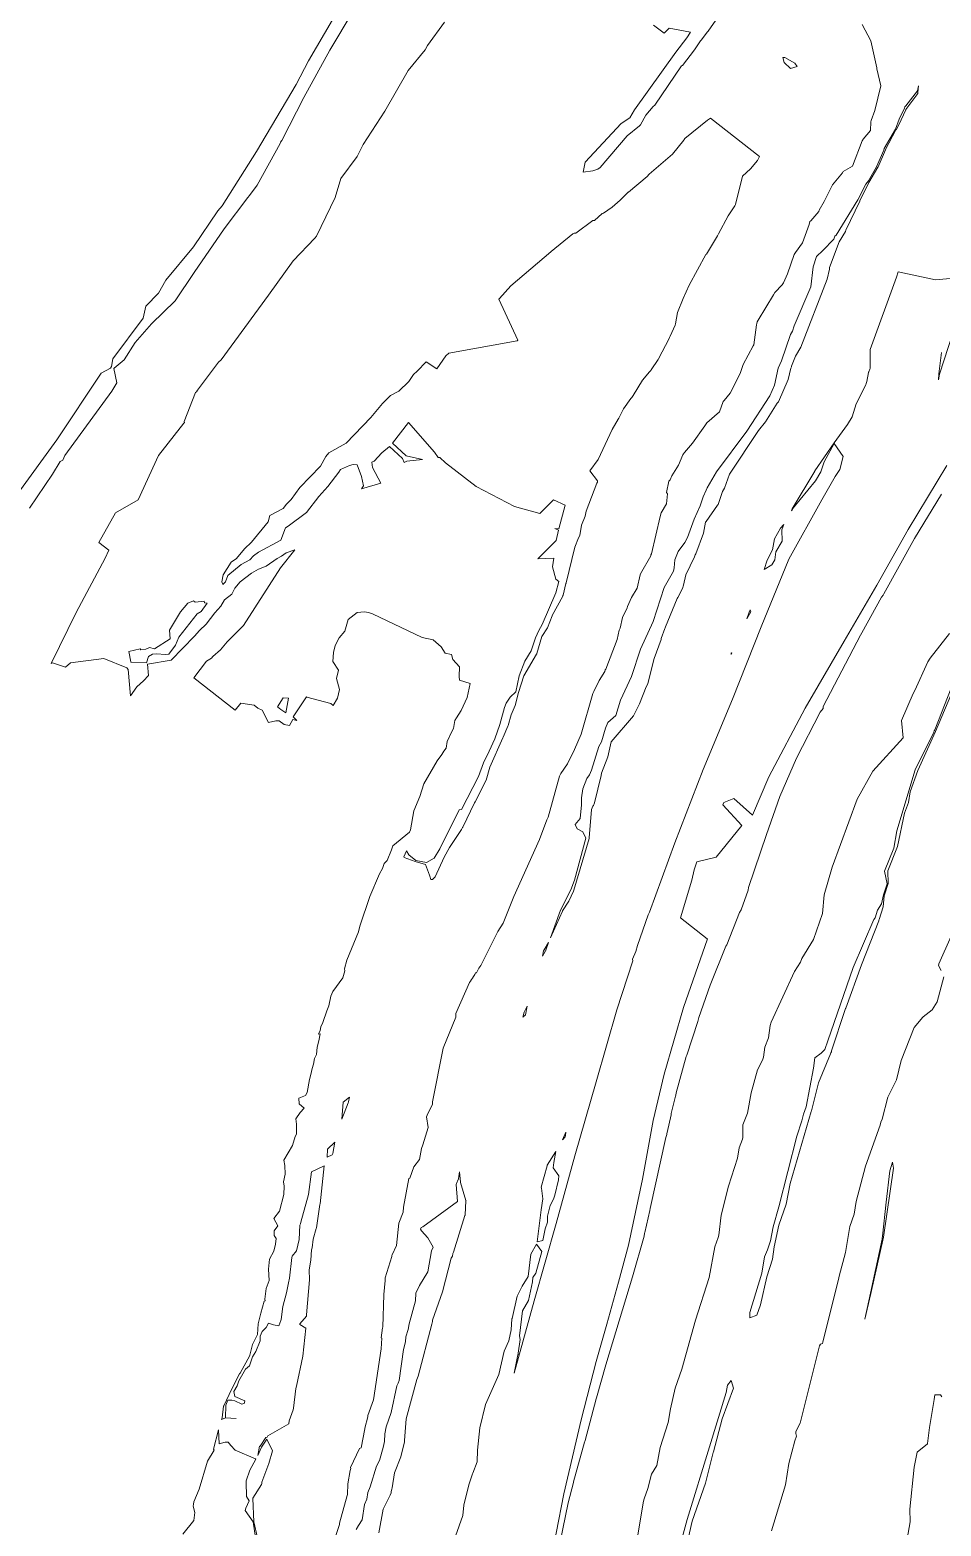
# Model space of a CAD drawing. Header units: metres. Extents: x 808187 to 810032, y 9155685 to 9157080.
# Drawn here: x 808915.4 to 809083, y 9156564.6 to 9156839.9 of the extents above; entities that cross this region are included whole.
import ezdxf

# ---------------------------------------------------------------- set-up
doc = ezdxf.new("R2010")
doc.units = ezdxf.units.M
doc.layers.add('C-TOPO-MAJR', color=9, linetype='Continuous')

msp = doc.modelspace()

# ---------------------------------------------------------------- linework, layer by layer
at = {"layer": 'C-TOPO-MAJR', "color": 9, "linetype": 'Continuous', "lineweight": 5}
for points, elevation in [([(808973.99, 9156846.85), (808966.6, 9156834.23), (808964.34, 9156829.88), (808957.03, 9156817.56), (808950.7, 9156807.53), (808949.95, 9156806.61), (808945.46, 9156799.99), (808940.36, 9156793.85), (808939.03, 9156791.48), (808936.67, 9156789.05), (808936.19, 9156786.89), (808930.64, 9156779.4), (808930.36, 9156777.96), (808930.17, 9156777.64), (808928.48, 9156776.76), (808920.31, 9156764.48), (808913.12, 9156754.61)], 2840), ([(809044.81, 9156846.44), (809040.11, 9156839.69), (809039.99, 9156839.57), (809038.85, 9156838), (809038.72, 9156837.88), (809037.61, 9156836.25), (809035.38, 9156833.39), (809035.25, 9156833.29), (809030.34, 9156826.09), (809030, 9156825.81), (809028.68, 9156824.21), (809027.65, 9156822.47), (809027.48, 9156822.26), (809025.25, 9156820.41), (809020.23, 9156814.58), (809019.86, 9156814.28), (809018.94, 9156813.98), (809017.12, 9156813.73), (809017.48, 9156815.59), (809024.11, 9156822.66), (809025.73, 9156823.76), (809026.56, 9156825.18), (809034.2, 9156835.82), (809036.22, 9156838.44), (809036.9, 9156839.5), (809032.97, 9156840.25), (809032.01, 9156839.33), (809030.07, 9156840.78)], 2820), ([(808915.29, 9156751.89), (808919.53, 9156758.14), (808920.95, 9156760.49), (808921.39, 9156760.74), (808921.78, 9156761.59), (808930.43, 9156773.43), (808931.38, 9156774.95), (808930.81, 9156777.58), (808930.84, 9156777.66), (808932.68, 9156779.2), (808934.75, 9156782.36), (808937.7, 9156785.84), (808942.11, 9156790.04), (808945.6, 9156795.3), (808951.1, 9156803.3), (808955.45, 9156809.1), (808955.78, 9156809.45), (808957.19, 9156811.31), (808961.37, 9156818.98), (808961.45, 9156819.26), (808961.69, 9156819.58), (808965.72, 9156827.47), (808970.54, 9156836.21), (808974.84, 9156843.37)], 2840), ([(808951.31, 9156584.5), (808950.63, 9156584.22), (808950.73, 9156584.52), (808950.97, 9156586.65), (808951.01, 9156586.69), (808952.03, 9156588.81), (808952.03, 9156588.87), (808953.94, 9156592.63), (808953.98, 9156592.68), (808954.02, 9156592.73), (808955.82, 9156596), (808955.84, 9156596.04), (808956.28, 9156598.03), (808957.25, 9156599.84), (808957.33, 9156601.81), (808957.84, 9156603.76), (808958.47, 9156605.95), (808958.63, 9156606.03), (808958.6, 9156606.36), (808958.85, 9156608.32), (808959.35, 9156609.77), (808959.23, 9156611.85), (808959.46, 9156613.7), (808960.21, 9156615.17), (808960.56, 9156616.47), (808960.65, 9156617.54), (808960.28, 9156618.08), (808960.27, 9156618.92), (808960.94, 9156619.86), (808960.23, 9156621.19), (808961.27, 9156622.51), (808962.1, 9156625.6), (808962.12, 9156627.17), (808961.98, 9156627.93), (808962.31, 9156629.32), (808962.27, 9156630.93), (808962.1, 9156631.91), (808963.65, 9156634.63), (808964.15, 9156636.29), (808964.42, 9156636.7), (808964.42, 9156638.54), (808964.3, 9156639.56), (808965.07, 9156640.71), (808965.79, 9156641.49), (808964.89, 9156642.29), (808964.82, 9156643.34), (808966.08, 9156643.82), (808966.38, 9156644.35), (808966.78, 9156646.76), (808967.06, 9156647.7), (808967.26, 9156648.8), (808967.54, 9156649.57), (808967.7, 9156650.63), (808968.08, 9156651.37), (808968.2, 9156652.72), (808968.51, 9156653.88), (808968.74, 9156655.18), (808968.43, 9156655.12), (808968.77, 9156655.76), (808968.9, 9156656.46), (808969.23, 9156657.23), (808969.96, 9156659.43), (808970.33, 9156660.31), (808970.71, 9156662.08), (808971.07, 9156662.96), (808972.95, 9156665.45), (808973.29, 9156666.74), (808973.21, 9156667.15), (808973.68, 9156668.71), (808975.81, 9156673.93), (808976.07, 9156674.99), (808977.88, 9156680.44), (808979.68, 9156684.63), (808980.2, 9156685.6), (808980.52, 9156686.52), (808981.1, 9156687.07), (808981.88, 9156689.02), (808982.1, 9156689.78), (808985.21, 9156692.26), (808985.38, 9156692.71), (808985.97, 9156696.22), (808987.1, 9156698.85), (808987.85, 9156701.16), (808990.27, 9156705.38), (808991.15, 9156706.6), (808991.51, 9156707.2), (808991.91, 9156707.77), (808992.11, 9156708.94), (808992.89, 9156710.71), (808993.3, 9156711.35), (808993.55, 9156712.81), (808993.83, 9156713.34), (808994.72, 9156714.7), (808995.79, 9156717.07), (808996.36, 9156719.66), (808994.37, 9156720.27), (808994.33, 9156720.93), (808994.41, 9156722.73), (808993.15, 9156724.08), (808992.93, 9156724.96), (808991.74, 9156725.23), (808990.99, 9156726.4), (808989.57, 9156727.69), (808987.5, 9156728.1), (808978.39, 9156732.44), (808977.64, 9156732.68), (808976.91, 9156732.84), (808975.54, 9156732.71), (808973.89, 9156731.42), (808973.3, 9156729.25), (808972.22, 9156728.05), (808971.52, 9156726.63), (808971.2, 9156725.35), (808971.1, 9156723.7), (808972.1, 9156722.07), (808971.78, 9156720.58), (808972.28, 9156718.52), (808971.94, 9156716.94), (808971.12, 9156715.59), (808970.69, 9156715.94), (808966.33, 9156717.15), (808966.23, 9156717.2), (808963.78, 9156713.48), (808964.47, 9156712.86), (808963.75, 9156713.02), (808963.1, 9156711.89), (808962.13, 9156712.12), (808961.23, 9156712.75), (808960.57, 9156712.75), (808959.26, 9156712.49), (808958.06, 9156714.75), (808957.26, 9156715.1), (808956.61, 9156715.64), (808954.19, 9156716.01), (808953.13, 9156714.71), (808945.51, 9156720.7), (808947.86, 9156723.77), (808948.76, 9156724.3), (808949.03, 9156724.6), (808950.42, 9156725.86), (808951.65, 9156727.3), (808954.63, 9156730.31), (808961.47, 9156740.9), (808964.11, 9156744.23), (808962.53, 9156743.68), (808961.64, 9156743.1), (808960.82, 9156742.65), (808958.84, 9156741.22), (808957.41, 9156740.67), (808956.14, 9156739.96), (808954.03, 9156738.37), (808953.07, 9156737.2), (808952.48, 9156736.06), (808951.14, 9156735.05), (808950.51, 9156733.84), (808949.39, 9156732.64), (808947.79, 9156730.58), (808946.56, 9156729.42), (808945.66, 9156728.34), (808941.32, 9156723.95), (808937.01, 9156723.22), (808937.19, 9156721.13), (808936.28, 9156720.1), (808935.04, 9156719.03), (808933.85, 9156717.35), (808933.46, 9156722.2), (808933.19, 9156722.53), (808928.94, 9156724.25), (808922.84, 9156723.47), (808921.9, 9156722.66), (808919.71, 9156723.36), (808919.7, 9156723.4), (808919.44, 9156723.45), (808919.3, 9156723.29), (808923.84, 9156732.7), (808929.22, 9156742.73), (808929.86, 9156744.2), (808928.02, 9156745.56), (808931.09, 9156751.04), (808935.27, 9156753.41), (808939.02, 9156761.59), (808943.69, 9156767.53), (808943.77, 9156767.66), (808943.72, 9156767.88), (808945.81, 9156773.17), (808945.98, 9156773.31), (808946.16, 9156773.59), (808950.07, 9156778.76), (808950.54, 9156779.2), (808959.23, 9156791.1), (808963.81, 9156797.43), (808967.79, 9156801.59), (808968.06, 9156801.96), (808971.54, 9156809.09), (808972.53, 9156812.54), (808975.54, 9156816.62), (808976.68, 9156818.85), (808980.63, 9156824.94), (808984.96, 9156832.43), (808988.04, 9156836.23), (808988.49, 9156837.07), (808991.65, 9156841.34)], 2830), ([(808971.61, 9156562.84), (808972.29, 9156564.89), (808972.28, 9156565.13), (808973.71, 9156570.24), (808973.8, 9156570.38), (808973.83, 9156572.35), (808974.29, 9156574.8), (808974.42, 9156575.18), (808974.34, 9156575.36), (808975.99, 9156578.86), (808976.27, 9156579.02), (808976.96, 9156582.47), (808977, 9156582.6), (808977.52, 9156584.71), (808977.55, 9156584.97), (808978.56, 9156587.8), (808979.97, 9156597.2), (808980.07, 9156599.16), (808979.99, 9156599.21), (808980.22, 9156601.09), (808980.3, 9156601.19), (808980.46, 9156607.19), (808980.7, 9156609.81), (808980.69, 9156609.96), (808980.72, 9156610.1), (808980.73, 9156610.25), (808981.94, 9156614.21), (808981.96, 9156614.36), (808982.01, 9156614.53), (808982.82, 9156616.24), (808983.22, 9156620.31), (808984.01, 9156622.38), (808984.1, 9156623.28), (808985.09, 9156628.53), (808985.26, 9156628.62), (808985.97, 9156630.67), (808987, 9156632.06), (808987.41, 9156634.05), (808987.67, 9156634.73), (808988.64, 9156637.96), (808988.34, 9156639.89), (808988.42, 9156640.19), (808989.4, 9156642.21), (808989.42, 9156642.67), (808991.36, 9156652.52), (808993.69, 9156658.26), (808993.74, 9156658.91), (808996.22, 9156664.6), (808996.43, 9156664.88), (808996.59, 9156665.15), (808996.78, 9156665.39), (808996.98, 9156665.7), (808997.2, 9156666.07), (808997.33, 9156666.4), (808997.5, 9156666.42), (808997.58, 9156666.49), (808997.82, 9156667.02), (808997.96, 9156667.27), (808998.28, 9156667.76), (809001.44, 9156673.98), (809002.39, 9156675.54), (809004.39, 9156680.47), (809009.1, 9156690.95), (809010.46, 9156694.57), (809010.69, 9156695.02), (809012.77, 9156702.57), (809013.01, 9156703.1), (809014.23, 9156704.83), (809014.32, 9156705.03), (809015.49, 9156707.32), (809015.54, 9156707.5), (809016.78, 9156710.3), (809018.9, 9156717.81), (809019.12, 9156718.19), (809020.06, 9156720.2), (809021.13, 9156721.87), (809021.21, 9156722.16), (809021.31, 9156722.3), (809023.37, 9156727.75), (809023.73, 9156729.45), (809023.95, 9156729.85), (809024.38, 9156731.76), (809025.21, 9156733.59), (809025.26, 9156733.83), (809026.05, 9156735.49), (809027.09, 9156737.19), (809027.62, 9156739.65), (809027.7, 9156739.85), (809029.58, 9156743.11), (809029.61, 9156743.33), (809029.69, 9156743.51), (809031.27, 9156750.39), (809031.51, 9156751.05), (809032.49, 9156752.73), (809032.64, 9156754.54), (809032.46, 9156754.76), (809032.91, 9156756.86), (809033.11, 9156757.13), (809033.45, 9156757.84), (809034.69, 9156759.8), (809035.46, 9156761.7), (809035.58, 9156761.93), (809035.76, 9156762.17), (809037.26, 9156763.87), (809039.53, 9156767.06), (809039.73, 9156767.4), (809039.89, 9156767.58), (809042.23, 9156769.61), (809042.9, 9156771.53), (809043.04, 9156771.74), (809044.17, 9156773.06), (809046.04, 9156776.7), (809046.59, 9156778.34), (809048.43, 9156781.75), (809048.53, 9156781.97), (809049.01, 9156785.64), (809049.06, 9156785.88), (809049.17, 9156786.19), (809049.31, 9156786.47), (809052.15, 9156791.16), (809052.36, 9156791.56), (809053.75, 9156793), (809053.96, 9156793.34), (809054.72, 9156795.02), (809055.97, 9156798.6), (809056.18, 9156798.98), (809057.47, 9156800.7), (809058.71, 9156804.11), (809058.85, 9156804.65), (809059, 9156804.8), (809060.46, 9156806.5), (809060.57, 9156806.73), (809061.49, 9156808.32), (809063, 9156811.42), (809064.83, 9156813.64), (809064.96, 9156813.87), (809066.65, 9156814.86), (809068.46, 9156819.51), (809068.57, 9156819.66), (809068.63, 9156819.83), (809069.98, 9156821.39), (809070.07, 9156823.01), (809070.11, 9156823.24), (809070.77, 9156825.06), (809071.91, 9156829.59), (809071.16, 9156832.72), (809071.13, 9156832.96), (809070.04, 9156837.91), (809068.48, 9156840.88)], 2820), ([(808993.67, 9156562.72), (808994.97, 9156566.53), (808995.21, 9156568.44), (808996.11, 9156572.2), (808996.78, 9156574.18), (808996.81, 9156574.32), (808997.64, 9156576.43), (808997.64, 9156576.43), (808997.71, 9156578.56), (808998.11, 9156582.66), (808999.18, 9156586.95), (809001.6, 9156592.5), (809002.61, 9156596.75), (809003.43, 9156598.68), (809003.89, 9156600.73), (809004.02, 9156602.71), (809004.05, 9156602.79), (809004.99, 9156606.89), (809005.94, 9156608.76), (809007.02, 9156610.5), (809007.5, 9156614.64), (809008.55, 9156616.47), (809009.55, 9156615.14), (809008.44, 9156611.11), (809007.86, 9156610.35), (809007.81, 9156609.51), (809007.06, 9156606.09), (809005.97, 9156604.2), (809005.42, 9156599.59), (809005.52, 9156598.94), (809005.15, 9156596.38), (809005.18, 9156596.18), (809005.14, 9156596.09), (809004.47, 9156592.72), (809008.15, 9156606.04), (809012.14, 9156620.29), (809015.61, 9156632.7), (809019.52, 9156646.37), (809023.35, 9156659.58), (809026.29, 9156668.58), (809026.22, 9156668.93), (809026.85, 9156670.31), (809027.1, 9156671.41), (809029.08, 9156677.08), (809029.35, 9156677.55), (809033.98, 9156690.29), (809039.18, 9156703.84), (809044.62, 9156716.74), (809049.86, 9156730.08), (809054.94, 9156742.54), (809061.04, 9156753.43), (809063.46, 9156757.75), (809064.34, 9156759.03), (809064.97, 9156761.4), (809063.33, 9156763.83), (809061.45, 9156760.44), (809060.86, 9156758.61), (809059.88, 9156756.95), (809055.67, 9156751.77), (809055.64, 9156751.71), (809055.43, 9156751.42), (809055.57, 9156751.77), (809059.74, 9156758.72), (809059.76, 9156758.77), (809063.29, 9156763.91), (809063.3, 9156763.92), (809063.3, 9156763.92), (809065.78, 9156767.27), (809065.78, 9156767.28), (809066.62, 9156768.74), (809067.37, 9156771.13), (809069.1, 9156774.59), (809069.18, 9156774.87), (809069.34, 9156775.2), (809069.61, 9156776.84), (809069.64, 9156776.91), (809069.68, 9156776.98), (809069.88, 9156777.5), (809069.9, 9156777.58), (809069.93, 9156781.1), (809074.77, 9156794.39), (809075.1, 9156795.39), (809081.96, 9156793.94), (809084.62, 9156794.18)], 2810), ([(809083.06, 9156780.53), (809082.54, 9156776.61), (809082.49, 9156775.49), (809082.7, 9156776.56), (809085.14, 9156784.1)], 2810), ([(809084, 9156759.75), (809076.89, 9156747.95), (809071.16, 9156737.75), (809065.12, 9156727.43), (809057.97, 9156715.09), (809051.26, 9156702.44), (809048.28, 9156695.39), (809044.83, 9156698.49), (809043, 9156697.75), (809042.8, 9156697.31), (809046.34, 9156693.48), (809041.6, 9156687.69), (809038.04, 9156686.85), (809037.54, 9156685.37), (809037.14, 9156683.44), (809035.03, 9156676.5), (809039.93, 9156672.65), (809039.98, 9156672.65), (809035.57, 9156660), (809032.06, 9156647.78), (809030.03, 9156639.2), (809028.06, 9156628.43), (809025.49, 9156616.3), (809023.65, 9156609.5), (809021.47, 9156601.75), (809019.54, 9156594.85), (809016.79, 9156584.17), (809013.57, 9156570.54), (809010.73, 9156556.02)], 2810), ([(809011.38, 9156554.2), (809014.36, 9156568.85), (809015.33, 9156572.62), (809015.37, 9156572.72), (809017.39, 9156580.03), (809017.46, 9156580.13), (809017.5, 9156580.36), (809019.53, 9156588.03), (809019.56, 9156588.2), (809021.28, 9156594.29), (809026.18, 9156610.45), (809028.33, 9156617.93), (809028.43, 9156618.47), (809028.49, 9156618.63), (809029.41, 9156622.68), (809029.45, 9156623.03), (809032.31, 9156636.07), (809032.5, 9156636.65), (809032.54, 9156636.86), (809032.6, 9156637.03), (809033.32, 9156640.26), (809033.33, 9156640.52), (809034.09, 9156643.68), (809034.18, 9156643.9), (809034.25, 9156644.33), (809036.11, 9156651.03), (809036.22, 9156651.25), (809038.25, 9156657.46), (809038.28, 9156657.7), (809038.36, 9156657.91), (809038.4, 9156658.2), (809040.52, 9156664.11), (809043.38, 9156671.31), (809043.54, 9156671.55), (809045.87, 9156677.47), (809046.19, 9156678), (809047.51, 9156681.6), (809047.57, 9156682.13), (809050.86, 9156691.83), (809053.3, 9156698.82), (809056.39, 9156705.92), (809060.72, 9156714.39), (809061.31, 9156715.04), (809061.27, 9156715.38), (809068.17, 9156728.54), (809068.37, 9156728.97), (809072.02, 9156735.55), (809072.29, 9156735.89), (809072.42, 9156736.16), (809078.06, 9156746.35), (809083.02, 9156754.46)], 2810), ([(809027.04, 9156562.24), (809028.22, 9156569.16), (809028.33, 9156569.58), (809029.01, 9156571.48), (809029.68, 9156574.12), (809030.71, 9156575.74), (809031.28, 9156579.04), (809032.74, 9156583.64), (809033.19, 9156586.15), (809034.08, 9156589.99), (809035.3, 9156593.45), (809037.8, 9156602.47), (809040.29, 9156610.32), (809041.38, 9156615.97), (809041.99, 9156617.71), (809042.09, 9156618.15), (809042.54, 9156621.79), (809043.85, 9156627.16), (809045.55, 9156632.31), (809045.85, 9156634.2), (809046.42, 9156635.76), (809046.5, 9156636.11), (809046.52, 9156638.41), (809046.6, 9156638.73), (809047.38, 9156640.6), (809048.05, 9156644.33), (809049.19, 9156648.53), (809050.15, 9156650.35), (809050.32, 9156650.89), (809050.53, 9156652.74), (809051.21, 9156654.41), (809051.52, 9156656.71), (809051.73, 9156657.29), (809055.99, 9156666.62), (809057.13, 9156668.38), (809057.38, 9156669.02), (809059.48, 9156672.53), (809061.14, 9156677.34), (809061.49, 9156680.77), (809062.94, 9156685.82), (809067.51, 9156698.33), (809070.43, 9156703.52), (809076.02, 9156709.64), (809075.67, 9156712.86), (809077.83, 9156717.79), (809078.16, 9156718.38), (809080.55, 9156723.63), (809080.94, 9156724.33), (809084.49, 9156728.84)], 2800), ([(809084.83, 9156718.77), (809081.82, 9156711.13), (809081.67, 9156710.9), (809081.61, 9156710.7), (809078.19, 9156703.74), (809074.82, 9156692.52), (809074.3, 9156689.36), (809072.55, 9156685.13), (809073.07, 9156682.8), (809072.38, 9156680.74), (809072.04, 9156679.12), (809071.25, 9156677.94), (809070.82, 9156676.53), (809070.63, 9156676.21), (809066.78, 9156667.36), (809062.12, 9156653.88), (809061.58, 9156652.32), (809060.9, 9156651.59), (809059.74, 9156650.74), (809059.52, 9156648.88), (809058.18, 9156641.71), (809057.64, 9156640.37), (809057.35, 9156639.16), (809056.44, 9156636.37), (809053.12, 9156623.31), (809052.08, 9156619.68), (809051.58, 9156617.07), (809051.04, 9156615.4), (809050.48, 9156614.14), (809050.01, 9156611.15), (809047.81, 9156603.88), (809047.81, 9156603.88), (809047.82, 9156602.91), (809049.09, 9156603.39), (809049.73, 9156605.32), (809050.91, 9156610.45), (809051.94, 9156613.71), (809052.24, 9156615.95), (809053.14, 9156619.98), (809054.45, 9156623.85), (809055.19, 9156627.64), (809059.1, 9156640.86), (809059.15, 9156641), (809060.45, 9156646.14), (809062.66, 9156651.49), (809062.71, 9156651.7), (809062.8, 9156651.87), (809062.84, 9156652.06), (809065.31, 9156659.62), (809065.39, 9156659.81), (809065.47, 9156659.9), (809068.36, 9156667.9), (809071.51, 9156675.96), (809071.52, 9156676.06), (809071.59, 9156676.22), (809072.3, 9156678.57), (809072.52, 9156680.59), (809073.25, 9156682.81), (809073.25, 9156682.82), (809073.2, 9156685.14), (809074.93, 9156689.63), (809076.26, 9156695.78), (809076.95, 9156697.76), (809077.28, 9156699.69), (809078.69, 9156703.61), (809081.97, 9156710.8), (809087.8, 9156724.59)], 2800), ([(809083.01, 9156666.81), (809082.5, 9156667.75), (809082.53, 9156668.05), (809084.82, 9156673.12)], 2790), ([(809051.8, 9156563.71), (809054.35, 9156572.19), (809054.97, 9156576.1), (809056.06, 9156580.26), (809056.37, 9156581.12), (809056.23, 9156581.62), (809056.25, 9156581.97), (809057.02, 9156583.5), (809060.6, 9156597.76), (809060.8, 9156598.08), (809061.14, 9156598.2), (809061.22, 9156598.46), (809064.19, 9156610.28), (809064.23, 9156610.56), (809065.38, 9156614.95), (809066.2, 9156619.7), (809066.96, 9156622.01), (809067.33, 9156624.31), (809069.06, 9156630.84), (809071.76, 9156638.34), (809071.9, 9156638.89), (809072.14, 9156639.46), (809073.19, 9156643.51), (809074.77, 9156646.73), (809075.64, 9156650.24), (809078.02, 9156656.33), (809079.62, 9156658.24), (809079.66, 9156658.34), (809079.68, 9156658.31), (809081.34, 9156659.61), (809082.23, 9156661.06), (809083.49, 9156665.69)], 2790), ([(808953.3, 9156584.37), (808951.31, 9156584.5), (808951.39, 9156586.82), (808951.78, 9156587.74), (808952.5, 9156587.76), (808953.05, 9156587.62), (808954.37, 9156587.02), (808954.83, 9156587.19), (808954.83, 9156587.34), (808954.89, 9156587.62), (808953.06, 9156588.44), (808952.89, 9156589.33), (808953.51, 9156590.38), (808953.79, 9156591.3), (808955.02, 9156593.47), (808955.74, 9156594.09), (808956.29, 9156595.74), (808956.93, 9156596.7), (808957.69, 9156598.66), (808957.69, 9156599.56), (808958.11, 9156600.39), (808958.8, 9156601.11), (808959.22, 9156601.91), (808960.18, 9156601.62), (808961.18, 9156601.46), (808961.53, 9156602.43), (808961.58, 9156602.59), (808961.87, 9156605.01), (808962.59, 9156607.53), (808962.91, 9156609.36), (808963.14, 9156610.2), (808963.56, 9156614), (808963.62, 9156614.26), (808964.38, 9156615.25), (808964.91, 9156617.3), (808965.03, 9156619.97), (808965.15, 9156620.21), (808965.22, 9156620.53), (808966.6, 9156625.63), (808967.16, 9156629.78), (808969.49, 9156630.88), (808968.77, 9156623.92), (808968.72, 9156623.78), (808968.1, 9156619.48), (808968.03, 9156619.35), (808967.46, 9156617.41), (808967.3, 9156615.82), (808967.18, 9156615.45), (808967.04, 9156613.5), (808966.71, 9156611.74), (808966.77, 9156609.91), (808966.27, 9156603.47), (808966.27, 9156603.23), (808965.04, 9156601.79), (808965.03, 9156601.67), (808966.13, 9156600.99), (808965.58, 9156595.84), (808964.43, 9156590.34), (808964.29, 9156589.93), (808963.85, 9156586.29), (808963.78, 9156585.99), (808963.07, 9156583.93), (808962.97, 9156583.42), (808959.15, 9156581.2), (808959.02, 9156580.97), (808958.77, 9156580.9), (808957.73, 9156579.27), (808957.57, 9156579.27), (808957.26, 9156577.58), (808957.96, 9156579.11), (808958.97, 9156580.59), (808960, 9156578.41), (808959.31, 9156576.08), (808958.04, 9156572.66), (808958, 9156572.42), (808957.99, 9156572.22), (808956.38, 9156569.71), (808956.38, 9156569.68), (808956.54, 9156565.37), (808956.54, 9156565.36), (808956.54, 9156565.36), (808956.54, 9156565.36), (808958.58, 9156556.53)], 2830), ([(808979.52, 9156563.34), (808980.34, 9156567.73), (808981.64, 9156570.25), (808981.8, 9156570.72), (808981.83, 9156570.95), (808981.94, 9156571.41), (808982.02, 9156571.65), (808982.43, 9156574.38), (808983.58, 9156577.32), (808984.24, 9156580.11), (808984.25, 9156580.36), (808984.6, 9156584.35), (808986.51, 9156591.57), (808986.78, 9156592.2), (808989.27, 9156601.76), (808989.37, 9156601.99), (808989.42, 9156602.24), (808989.44, 9156602.47), (808991.25, 9156607.68), (808992.84, 9156613.87), (808992.95, 9156614.08), (808993.07, 9156614.28), (808993.13, 9156614.75), (808993.26, 9156614.97), (808995.39, 9156621.74), (808995.4, 9156621.78), (808995.41, 9156621.88), (808995.58, 9156624.43), (808995.59, 9156624.48), (808995.58, 9156624.53), (808994.56, 9156627.83), (808994.57, 9156627.88), (808994.38, 9156629.79), (808994.19, 9156628.46), (808994.03, 9156628.04), (808993.95, 9156627.96), (808993.8, 9156627.43), (808994.01, 9156624.29), (808987.63, 9156619.64), (808987.34, 9156619.53), (808987.22, 9156619.24), (808987.42, 9156618.91), (808988.59, 9156617.61), (808989.51, 9156615.89), (808989.25, 9156615.22), (808988.55, 9156611.39), (808987.05, 9156608.88), (808986.37, 9156607.44), (808986.29, 9156606.05), (808985.11, 9156601.8), (808984.97, 9156600.75), (808984.49, 9156599.42), (808984.48, 9156598.52), (808984.11, 9156597.06), (808983.27, 9156591.38), (808983.11, 9156590.86), (808982.86, 9156590.4), (808981.83, 9156585.51), (808980.91, 9156582.88), (808980.66, 9156581.55), (808980.58, 9156580.13), (808980.36, 9156579.06), (808979.65, 9156576.66), (808979.1, 9156575.62), (808977.95, 9156571.81), (808977.54, 9156570.76), (808977.32, 9156569.53), (808976.9, 9156568.57), (808976.5, 9156565.77), (808975.78, 9156564.69), (808975.4, 9156563.97)], 2820), ([(809035.74, 9156559.05), (809037.21, 9156565.49), (809039.62, 9156572.51), (809041.06, 9156578.15), (809041.08, 9156578.28), (809042.73, 9156584.33), (809044.79, 9156589.96), (809044.38, 9156591.35), (809043.7, 9156590.5), (809043.42, 9156589.17), (809040.35, 9156579.16), (809036.24, 9156565.79), (809033.79, 9156556.78)], 2800), ([(809075.37, 9156554.58), (809077.28, 9156565.39), (809077.25, 9156567.68), (809078.04, 9156575.45), (809078.58, 9156578.21), (809080.46, 9156579.7), (809080.48, 9156579.81), (809080.84, 9156582.71), (809080.84, 9156582.72), (809081.7, 9156587.87), (809081.7, 9156587.89), (809081.84, 9156588.73), (809082.84, 9156588.73), (809083.14, 9156588.36)], 2780), ([(808957.67, 9156557.13), (808956.43, 9156565.35), (808956.46, 9156565.37), (808954.95, 9156567.44), (808954.96, 9156567.46), (808955.06, 9156567.86), (808955.67, 9156569.23), (808955.23, 9156570.05), (808955.13, 9156572.65), (808955.16, 9156572.77), (808955.15, 9156572.91), (808955.79, 9156574.85), (808956.9, 9156576.91), (808956.84, 9156576.97), (808953.1, 9156578.58), (808952.31, 9156579.41), (808951.83, 9156580.02), (808951.3, 9156580.04), (808950.17, 9156579.75), (808950.05, 9156582.29), (808949.12, 9156578.72), (808949.24, 9156578.59), (808948.04, 9156576.51), (808946.51, 9156571.39), (808945.51, 9156569.03), (808945.43, 9156568.6), (808945.42, 9156568.27), (808945.7, 9156567.09), (808945.49, 9156565.61), (808943.47, 9156563.11)], 2830)]:
    msp.add_lwpolyline(points, dxfattribs=dict(at, elevation=elevation))
for points, elevation in [([(809054.09, 9156833.92), (809055.3, 9156832.81), (809056.52, 9156833.16), (809056.09, 9156833.79), (809056.06, 9156833.81), (809054.25, 9156834.83), (809053.88, 9156834.85), (809054.09, 9156833.92)], 2830), ([(809012.95, 9156677.91), (809011.13, 9156672.83), (809013.35, 9156677.74), (809013.36, 9156677.8), (809014.51, 9156679.58), (809015.36, 9156681.44), (809015.39, 9156681.6), (809018.24, 9156691.14), (809018.25, 9156691.2), (809018.26, 9156691.27), (809018.68, 9156696.46), (809018.93, 9156697.04), (809019.02, 9156697.2), (809019.2, 9156697.65), (809020.44, 9156702.68), (809020.52, 9156703.11), (809021.64, 9156706.12), (809022.27, 9156708.92), (809026.37, 9156713.7), (809026.52, 9156713.94), (809026.61, 9156714.16), (809027.52, 9156715.89), (809028.73, 9156719.01), (809029.03, 9156719.6), (809030.15, 9156724.06), (809030.17, 9156724.25), (809031.5, 9156727.71), (809031.49, 9156727.9), (809032.14, 9156729.76), (809032.23, 9156729.91), (809032.26, 9156730.07), (809034.45, 9156735.29), (809034.56, 9156735.47), (809035.4, 9156737.14), (809035.6, 9156737.71), (809036.02, 9156739.65), (809037.63, 9156742.95), (809037.74, 9156743.31), (809037.83, 9156743.49), (809039.28, 9156747.28), (809039.66, 9156749.3), (809039.73, 9156749.43), (809041.83, 9156752.45), (809041.95, 9156752.59), (809042.77, 9156754.98), (809043.15, 9156755.61), (809044.05, 9156758.15), (809049.4, 9156766.17), (809050.69, 9156767.78), (809052.82, 9156771.2), (809052.91, 9156771.3), (809053.04, 9156771.5), (809054.86, 9156775.55), (809055.34, 9156777.68), (809055.46, 9156777.91), (809055.48, 9156778.05), (809056.18, 9156779.87), (809057.16, 9156781.5), (809062.01, 9156794.02), (809062.45, 9156795.87), (809062.45, 9156796.2), (809064.22, 9156800.91), (809065.4, 9156802.82), (809065.47, 9156803.03), (809068.01, 9156808.42), (809068.04, 9156808.51), (809069.69, 9156811.79), (809069.7, 9156811.83), (809071.36, 9156814.64), (809071.37, 9156814.69), (809072.76, 9156817.87), (809072.77, 9156817.91), (809074.67, 9156821.52), (809074.68, 9156821.54), (809075.63, 9156823.32), (809075.65, 9156823.39), (809076.47, 9156825.18), (809076.49, 9156825.24), (809078.68, 9156828.21), (809078.72, 9156828.37), (809078.81, 9156829.65), (809078.64, 9156828.67), (809076.5, 9156825.94), (809076.29, 9156825.76), (809076.25, 9156825.51), (809075.26, 9156823.49), (809074.6, 9156821.64), (809072.52, 9156818.08), (809072.45, 9156817.78), (809071.09, 9156814.7), (809069.62, 9156812.15), (809069.15, 9156811.55), (809067.65, 9156808.64), (809063.68, 9156802.14), (809063.41, 9156801.96), (809063.24, 9156801.43), (809061.23, 9156799.31), (809060.03, 9156798.21), (809059.43, 9156796.29), (809058.99, 9156792.64), (809055.96, 9156785.48), (809055.67, 9156784.48), (809055.3, 9156783.89), (809053.62, 9156779.03), (809053.03, 9156777.69), (809052.34, 9156774.56), (809051.44, 9156772.6), (809047.25, 9156766.09), (809041.63, 9156758.59), (809039.92, 9156755.65), (809039.78, 9156755.19), (809039.21, 9156754.01), (809038.65, 9156752.33), (809037.54, 9156749.88), (809036.34, 9156746.52), (809035.83, 9156745.56), (809034.61, 9156743.95), (809034.01, 9156742.37), (809033.86, 9156740.94), (809033.74, 9156740.32), (809032.01, 9156737.33), (809030.01, 9156731.02), (809027.7, 9156725.94), (809026.01, 9156720.95), (809023.97, 9156716.56), (809023.17, 9156713.77), (809021.69, 9156712.46), (809021.25, 9156711.39), (809020.49, 9156708.9), (809020.04, 9156708.04), (809018.69, 9156703.67), (809018.31, 9156702.83), (809017.8, 9156702.15), (809017.05, 9156700.26), (809016.85, 9156698.61), (809016.85, 9156697.29), (809016.56, 9156694.78), (809015.64, 9156693.7), (809016.02, 9156692.92), (809017.05, 9156692.34), (809017.63, 9156691.15), (809015.53, 9156683.44), (809014.89, 9156681.68), (809012.95, 9156677.91)], 2820), ([(808988.9, 9156684.2), (808989.12, 9156683.57), (808989.4, 9156683.6), (808989.9, 9156684.08), (808991.54, 9156687.69), (808992.55, 9156689.47), (808994.76, 9156692.77), (808994.93, 9156693.12), (808994.99, 9156693.21), (808997.16, 9156697.66), (808997.24, 9156697.86), (808999.26, 9156701.84), (808999.98, 9156704.22), (809002.36, 9156709.66), (809002.43, 9156709.75), (809003.25, 9156711.8), (809003.31, 9156711.93), (809003.88, 9156713.87), (809004.61, 9156715.57), (809005.23, 9156717.99), (809006.24, 9156721.03), (809008.54, 9156725.02), (809008.58, 9156725.1), (809008.63, 9156725.17), (809009.5, 9156728.29), (809010.6, 9156729.89), (809011.4, 9156732.08), (809011.41, 9156732.14), (809013.39, 9156735.71), (809013.41, 9156735.81), (809013.45, 9156735.9), (809013.94, 9156738.03), (809013.98, 9156738.11), (809014.03, 9156738.19), (809015.57, 9156744.73), (809016.3, 9156746.46), (809016.55, 9156746.88), (809016.83, 9156748.8), (809017.48, 9156750.46), (809017.68, 9156751.35), (809019.62, 9156756.48), (809019.76, 9156756.71), (809019.78, 9156756.96), (809018.35, 9156758.77), (809018.35, 9156758.78), (809019.89, 9156760.87), (809022.48, 9156766.36), (809023.6, 9156768.28), (809023.68, 9156768.47), (809024.55, 9156770.2), (809025.93, 9156772.11), (809026.08, 9156772.29), (809026.31, 9156772.61), (809028.02, 9156775.48), (809029.36, 9156777.02), (809029.58, 9156777.21), (809029.64, 9156777.38), (809030.9, 9156779.24), (809031, 9156779.36), (809032.96, 9156783.15), (809033, 9156783.29), (809033.16, 9156783.57), (809034.05, 9156785.55), (809034.09, 9156785.85), (809034.5, 9156787.88), (809035.51, 9156790.48), (809036.66, 9156792.91), (809039.69, 9156798.56), (809039.79, 9156798.66), (809041.86, 9156801.99), (809041.91, 9156802.11), (809042, 9156802.37), (809043.83, 9156805.72), (809045.06, 9156807.55), (809045.14, 9156807.76), (809046.45, 9156812.97), (809047.91, 9156814.35), (809049.22, 9156815.91), (809049.57, 9156816.64), (809040.54, 9156823.7), (809040.03, 9156823.32), (809040, 9156823.28), (809035.85, 9156819.9), (809035.73, 9156819.76), (809035.65, 9156819.61), (809033.56, 9156817.05), (809029.28, 9156813.36), (809028.92, 9156812.94), (809025.5, 9156810.08), (809025.42, 9156810.06), (809023.95, 9156808.56), (809022.47, 9156807.28), (809020.89, 9156806.18), (809020.64, 9156806.15), (809019.23, 9156804.86), (809018.89, 9156804.85), (809015.77, 9156802.52), (809015.49, 9156802.49), (809015.22, 9156802.38), (809011.25, 9156799.12), (809011.19, 9156799.08), (809003.85, 9156792.82), (809001.76, 9156790.51), (809001.61, 9156790.38), (809005.09, 9156782.8), (809004.98, 9156782.7), (808992.4, 9156780.41), (808991.89, 9156779.95), (808990.2, 9156777.55), (808988.24, 9156778.81), (808986.59, 9156777.1), (808985.9, 9156776.5), (808985.05, 9156775.24), (808983.22, 9156773.42), (808981.68, 9156772.61), (808980.2, 9156771.16), (808978.07, 9156768.56), (808973.56, 9156763.88), (808970.34, 9156762.1), (808969.81, 9156761.43), (808968.8, 9156759.63), (808965, 9156755.7), (808963.41, 9156753.5), (808962.55, 9156752.64), (808961.92, 9156751.83), (808959.5, 9156750.54), (808959.2, 9156749.36), (808956.15, 9156745.64), (808954.86, 9156744.42), (808953.35, 9156742.63), (808952.38, 9156741.96), (808950.93, 9156739.61), (808950.67, 9156738.35), (808950.83, 9156737.83), (808951.31, 9156738.36), (808951.78, 9156739.51), (808954.22, 9156741.55), (808955.84, 9156742.39), (808956.47, 9156743.11), (808957.4, 9156743.81), (808961.54, 9156746.03), (808962.36, 9156748.3), (808962.84, 9156748.57), (808966.22, 9156751.08), (808968.51, 9156754.02), (808970.17, 9156755.86), (808972.2, 9156758.55), (808972.47, 9156758.99), (808974.16, 9156759.74), (808974.84, 9156759.93), (808975.59, 9156759.87), (808976.37, 9156757.76), (808976.7, 9156756.04), (808976.35, 9156755.47), (808979.89, 9156756.52), (808978.41, 9156759.4), (808978.23, 9156760.36), (808978.67, 9156760.54), (808980.12, 9156762.09), (808981.49, 9156763.28), (808983.9, 9156761.05), (808984.23, 9156760.32), (808984.72, 9156760.56), (808987.58, 9156760.86), (808984.55, 9156761.56), (808982.04, 9156763.87), (808985.02, 9156767.69), (808989.8, 9156762.23), (808990.48, 9156761.2), (808990.79, 9156761.25), (808991.8, 9156760.23), (808997.44, 9156755.92), (809004.49, 9156752.2), (809009.14, 9156750.9), (809011.65, 9156753.42), (809013.83, 9156752.45), (809012.68, 9156748.11), (809011.9, 9156748.17), (809012.62, 9156747.88), (809012.17, 9156745.93), (809008.77, 9156742.61), (809011.75, 9156742.68), (809011.5, 9156741.1), (809012.12, 9156738.86), (809012.66, 9156738.42), (809012.09, 9156736.3), (809009.58, 9156730.5), (809008.98, 9156729.42), (809008.37, 9156728.07), (809007.55, 9156725.64), (809006.39, 9156723.74), (809005.35, 9156721.03), (809004.73, 9156718.1), (809003.71, 9156717.1), (809002.98, 9156716.03), (809002.65, 9156715.2), (809001.78, 9156712.08), (809000.87, 9156709.48), (808999.84, 9156707.16), (808998.78, 9156705.06), (808997.85, 9156702.55), (808994.74, 9156696.44), (808994.34, 9156696.41), (808990.76, 9156689.21), (808989.73, 9156687.52), (808988.29, 9156686.68), (808986.37, 9156687.05), (808985.06, 9156688.09), (808984.63, 9156688.83), (808984.15, 9156687.76), (808984.2, 9156687.65), (808986.22, 9156686.9), (808988.15, 9156686.36), (808988.88, 9156684.4), (808988.9, 9156684.2)], 2830), ([(809051.96, 9156744.23), (809050.97, 9156742.34), (809050.45, 9156740.61), (809051.85, 9156741.45), (809052.38, 9156742.38), (809052.6, 9156743.85), (809053.74, 9156745.83), (809053.7, 9156747.92), (809054.03, 9156748.92), (809053.45, 9156748.21), (809053.45, 9156748.2), (809052.33, 9156746.28), (809052.32, 9156746.24), (809051.98, 9156744.26), (809051.96, 9156744.23)], 2810), ([(808945.79, 9156734.6), (808945.46, 9156734.86), (808944.41, 9156734.45), (808943.08, 9156732.84), (808941.01, 9156729.46), (808941.18, 9156727.88), (808938.26, 9156726.01), (808937.38, 9156726.29), (808936.66, 9156725.94), (808935.77, 9156725.84), (808935.65, 9156726.03), (808933.56, 9156725.54), (808933.91, 9156723.61), (808933.94, 9156723.59), (808936.78, 9156723.45), (808937.18, 9156724.61), (808937.91, 9156725.01), (808938.67, 9156725.08), (808940.3, 9156724.98), (808940.89, 9156725.03), (808942.16, 9156726.72), (808942.78, 9156728.17), (808946.11, 9156732.43), (808946.89, 9156732.88), (808947.95, 9156734.45), (808947.48, 9156734.5), (808947.43, 9156734.81), (808945.79, 9156734.6)], 2830), ([(809047.95, 9156732.82), (809047.85, 9156733.22), (809047.68, 9156732.76), (809047.24, 9156731.55), (809047.95, 9156732.82)], 2810), ([(809044.36, 9156725.2), (809044.36, 9156725.2), (809044.37, 9156724.95), (809044.42, 9156725.13), (809044.45, 9156725.2), (809044.42, 9156725.3), (809044.36, 9156725.2)], 2810), ([(808962.91, 9156716.93), (808961.93, 9156716.99), (808960.93, 9156715.35), (808961.52, 9156714.86), (808962.43, 9156714.26), (808962.91, 9156716.93)], 2830), ([(809009.84, 9156670.46), (809009.66, 9156669.49), (809010.14, 9156670.34), (809010.16, 9156670.36), (809010.18, 9156670.41), (809010.76, 9156671.98), (809009.94, 9156670.63), (809009.84, 9156670.46)], 2820), ([(809006.31, 9156659.18), (809006.02, 9156658.24), (809006.55, 9156658.68), (809006.82, 9156660.28), (809006.31, 9156659.18)], 2820), ([(808972.97, 9156642.62), (808972.76, 9156639.44), (808973.91, 9156642.45), (808973.95, 9156642.57), (808973.94, 9156642.64), (808974.18, 9156643.53), (808972.97, 9156642.62)], 2830), ([(809013.84, 9156636.19), (809013.89, 9156636.48), (809013.92, 9156637.07), (809013.33, 9156635.69), (809013.84, 9156636.19)], 2810), ([(808970.13, 9156633.94), (808970.07, 9156632.46), (808970.98, 9156632.93), (808971.02, 9156633.05), (808971.08, 9156633.13), (808971.44, 9156635.24), (808970.13, 9156633.94)], 2830), ([(809009.73, 9156624.82), (809009.38, 9156622.81), (809008.66, 9156616.89), (809009.72, 9156617.12), (809010.16, 9156619.3), (809010.57, 9156620.49), (809010.59, 9156621.63), (809011.05, 9156623.58), (809011.67, 9156624.76), (809011.93, 9156625.5), (809012.59, 9156628.28), (809012.64, 9156629.05), (809011.59, 9156630.49), (809011.71, 9156631.52), (809012.12, 9156633.51), (809010.5, 9156630.98), (809010.5, 9156630.9), (809009.42, 9156626.93), (809009.47, 9156626.76), (809009.73, 9156624.82)], 2810), ([(809068.97, 9156602.68), (809070.03, 9156607.37), (809072.38, 9156617.77), (809074.21, 9156630.44), (809074.05, 9156631.56), (809073.54, 9156629.96), (809072.87, 9156624.19), (809072.22, 9156617.92), (809072.13, 9156617.49), (809072.12, 9156617.4), (809069.98, 9156607.47), (809069.97, 9156607.44), (809068.97, 9156602.68)], 2790)]:
    msp.add_lwpolyline(points, close=True, dxfattribs=dict(at, elevation=elevation))

doc.saveas('drawing.dxf')
